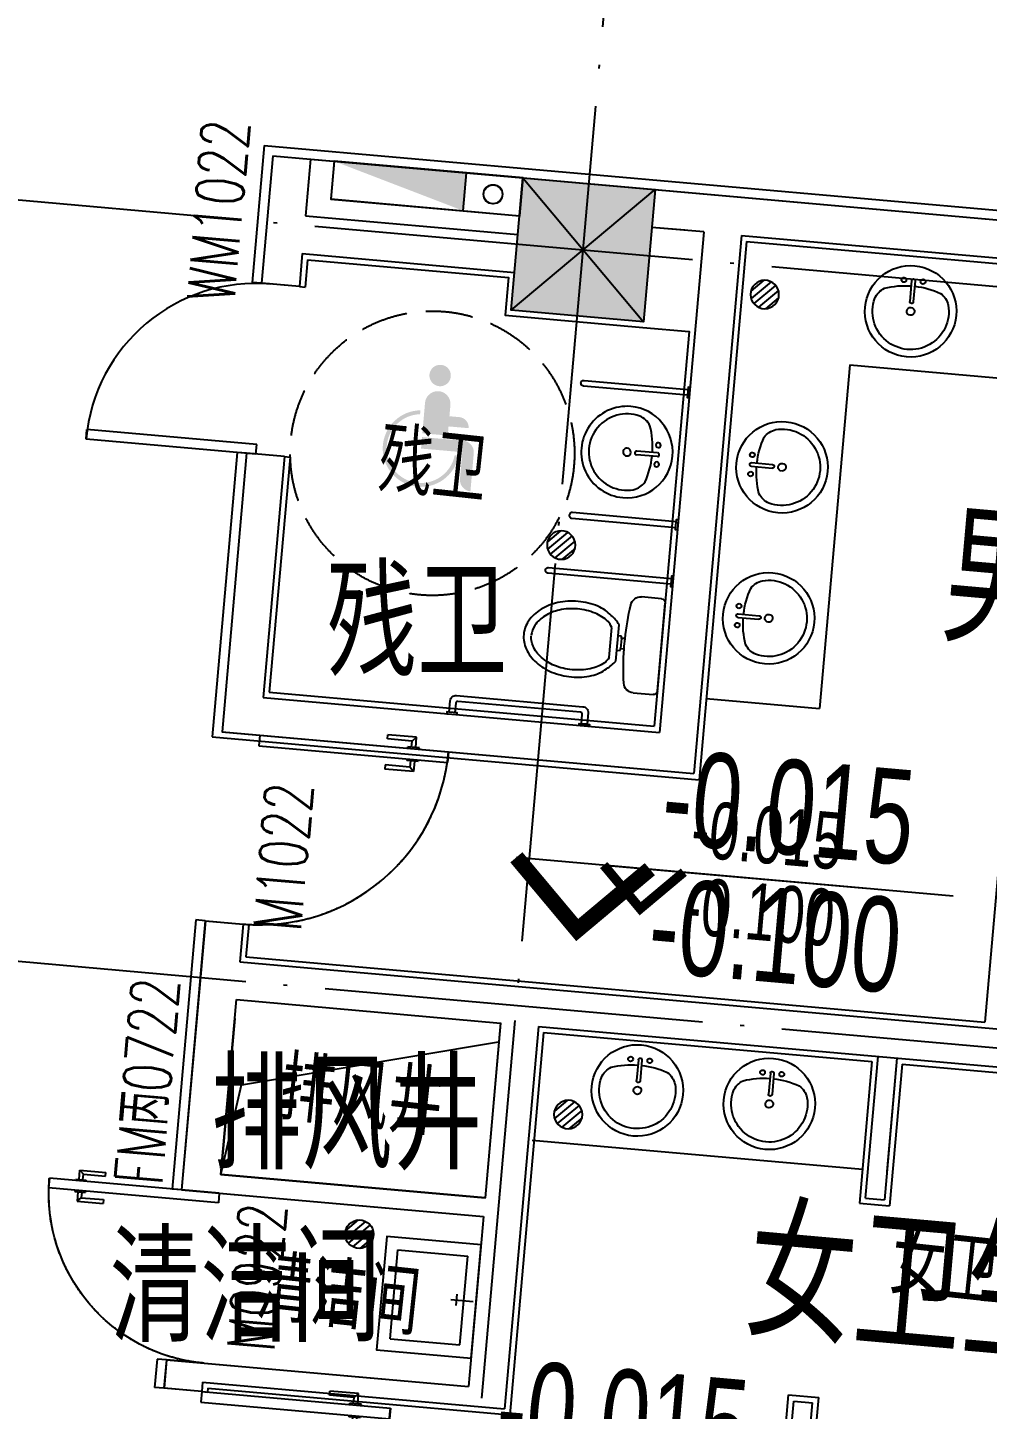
# Model space of a CAD drawing. Header units: millimetres. Extents: x 347599 to 1495443, y -100002 to 152717.
# Drawn here: x 1370861 to 1375926, y 57927 to 65214 of the extents above; entities that cross this region are included whole.
import ezdxf
from ezdxf.enums import TextEntityAlignment as Align

# ---------------------------------------------------------------- set-up
doc = ezdxf.new("R2010")
doc.units = ezdxf.units.MM
doc.header["$LTSCALE"] = 1000
doc.header["$PDMODE"] = 1
for name, pattern in [('DASH', [0.35, 0.25, -0.1]), ('E-RG-1F$0$$0$DOTE', [2.42, 2, -0.2, 0.02, -0.2]), ('HIDDEN', [0.375, 0.25, -0.125]), ('XRE2$0$HIDDEN', [0.375, 0.25, -0.125])]:
    doc.linetypes.add(name, pattern=pattern)
doc.layers.get('0').update_dxf_attribs({"linetype": 'CONTINUOUS'})
doc.layers.get('Defpoints').update_dxf_attribs({"linetype": 'CONTINUOUS'})
for name, color, linetype in [('A-------', 18, 'CONTINUOUS'), ('A-1-1-X-toilel$0$A-FIXT', 55, 'CONTINUOUS'), ('A-DOOR', 32, 'CONTINUOUS'), ('A-SYMB-DOOR', 13, 'CONTINUOUS'), ('A-SYMB-DOOR1', 4, 'CONTINUOUS'), ('A-SYMB-VOID', 35, 'CONTINUOUS'), ('A-WALL', 7, 'CONTINUOUS'), ('A—墙体', 7, 'CONTINUOUS'), ('A—轴线、尺寸', 1, 'CONTINUOUS'), ('E1-RI-4F$0$0P-FE-FH-F', 141, 'CONTINUOUS'), ('E1-RI-4F$0$0P-FE-HY', 141, 'CONTINUOUS'), ('E1-RW-1F$0$AUDIT_D_131110141545-10', 7, 'CONTINUOUS'), ('E1-RW-1F$0$LVTRY', 6, 'CONTINUOUS'), ('I-平面-标高（总）', 40, 'CONTINUOUS'), ('I—平面—卫生间隔断（不到顶）', 48, 'CONTINUOUS'), ('I—平面—文字', 40, 'CONTINUOUS'), ('I—平面—文字（放大1：100）', 40, 'XRE2$0$HIDDEN'), ('I—平面—标高', 40, 'CONTINUOUS'), ('I—平面—洁具2', 44, 'CONTINUOUS'), ('I—平面—消防设施', 10, 'CONTINUOUS'), ('I—平面—装饰面层线', 192, 'CONTINUOUS'), ('I—平面—门', 22, 'CONTINUOUS'), ('LVTRY', 6, 'CONTINUOUS'), ('S-EQ1', 2, 'CONTINUOUS'), ('轴线100', 1, 'CONTINUOUS')]:
    doc.layers.add(name, color=color, linetype=linetype)
for name, color, linetype, lineweight in [('A-FLOR-CASE', 3, 'CONTINUOUS', 5), ('A-Z410-G-Vhcl', 5, 'CONTINUOUS', 0), ('P-SANR-FIXT', 6, 'CONTINUOUS', 5)]:
    doc.layers.add(name, color=color, linetype=linetype, lineweight=lineweight)
doc.styles.add('ARIAL', font='simhei.ttf', dxfattribs={"width": 0.9})
doc.styles.add('E-RT-1F$0$XD2008', font='xd-hzs.shx', dxfattribs={"width": 0.7, "bigfont": 'xd-hztxt.shx'})
doc.styles.add('ECADI-TXT', font='simplex.shx', dxfattribs={"bigfont": 'hztxt.shx'})
doc.styles.add('XD2008', font='simhei.ttf', dxfattribs={"width": 0.7})
doc.styles.add('幼圆', font='SIMYOU_0.TTF', dxfattribs={"width": 0.7})
doc.dimstyles.new('200', dxfattribs={"dimscale": 200, "dimtxt": 2.5, "dimasz": 2, "dimexe": 1, "dimexo": 1, "dimgap": 0.8, "dimtad": 1, "dimdec": 0, "dimdsep": 46, "dimtxsty": 'ARIAL', "dimblk1": 'ARCHTICK', "dimblk2": 'ARCHTICK', "dimsah": 1, "dimcen": -0.9, "dimdle": 1, "dimclrd": 256, "dimclre": 256, "dimclrt": 40, "dimaunit": 1, "dimadec": 0, "dimazin": 0, "dimtfac": 0.35, "dimtdec": 0, "dimtix": 1, "dimtmove": 2, "dimatfit": 3, "dimldrblk": 'ARCHTICK', "dimfxl": 0, "dimtvp": 0.8, "dimtolj": 1, "dimtzin": 0, "dimarcsym": 0})
doc.dimstyles.new('副本 100', dxfattribs={"dimscale": 100, "dimtxt": 2.5, "dimasz": 2, "dimexe": 1, "dimexo": 1, "dimgap": 0.8, "dimtad": 1, "dimdec": 0, "dimdsep": 46, "dimtxsty": 'ARIAL', "dimblk1": 'ARCHTICK', "dimblk2": 'ARCHTICK', "dimsah": 1, "dimcen": -0.9, "dimdle": 1, "dimclrd": 256, "dimclre": 256, "dimclrt": 40, "dimaunit": 1, "dimadec": 0, "dimazin": 0, "dimtfac": 0.35, "dimtdec": 0, "dimtix": 1, "dimtmove": 2, "dimatfit": 3, "dimldrblk": 'ARCHTICK', "dimfxl": 0, "dimtvp": 0.8, "dimtolj": 1, "dimtzin": 0, "dimarcsym": 0})

# ---------------------------------------------------------------- blocks, each defined once
blk = doc.blocks.new('E1-RW-1F$0$E1-RI-4F$0$XFX-BX')
blk.add_lwpolyline([(0, 0), (0, 200), (700, 200), (700, 0)], close=True)
blk.add_solid([(0, 0), (0, 0), (700, 0), (700, 200)])
blk = doc.blocks.new('E1-RW-1F$0$_LV13')
at = {"layer": 'S-EQ1'}
for p, q in [((-0.495, 0.071), (-0.071, 0.495)), ((-0.465, -0.183), (0.183, 0.465)), ((-0.354, -0.354), (0.354, 0.354)), ((-0.183, -0.465), (0.465, 0.183)), ((0.071, -0.495), (0.495, -0.071))]:
    blk.add_line(p, q, dxfattribs=at)
blk.add_circle((0, 0), 0.5, dxfattribs=at)
blk = doc.blocks.new('E1-RW-1F$0$DOOR1000')
at = {"layer": 'I—平面—门'}
for p, q in [((0, 1000), (56.4, 1000)), ((0, 0), (0, 1000)), ((56.4, 0), (56.4, 1000)), ((-62.4, 825.9), (-40.2, 803.7)), ((-62.4, 825.9), (-62.4, 673.7)), ((-8, 825.9), (-62.4, 825.9)), ((-40.2, 803.7), (-40.2, 673.7)), ((-8, 803.7), (-40.2, 803.7)), ((-8, 845.4), (-8, 784.3)), ((0.9, 845.4), (-8, 845.4)), ((56.4, 845.4), (65.3, 845.4)), ((65.3, 845.4), (65.3, 784.3)), ((65.3, 825.9), (119.8, 825.9)), ((65.3, 803.7), (97.5, 803.7)), ((119.8, 825.9), (97.5, 803.7)), ((97.5, 803.7), (97.5, 673.7)), ((119.8, 825.9), (119.8, 673.7)), ((0.9, 784.3), (-8, 784.3)), ((56.4, 784.3), (65.3, 784.3)), ((-40.2, 673.7), (-62.4, 673.7)), ((97.5, 673.7), (119.8, 673.7)), ((0, 0), (56.4, 0))]:
    blk.add_line(p, q, dxfattribs=at)
at = {"layer": 'I—平面—门', "color": 8, "linetype": 'DASH', "ltscale": 0.4}
blk.add_arc((0, 0), 1000, 0, 90, dxfattribs=at)
blk = doc.blocks.new('_ArchTick')
at = {"color": 0, "linetype": 'ByBlock', "const_width": 0.4}
blk.add_lwpolyline([(-0.5, -0.5), (0.5, 0.5)], dxfattribs=at)
blk = doc.blocks.new('*D235')
at = {"layer": 'A—轴线、尺寸', "linetype": 'ByBlock', "lineweight": -2}
for p, q in [((1367146.2, 68338.1), (1367718.6, 74812.4)), ((1367501.7, 74630.8), (1413223.4, 70588.8)), ((1412469.4, 64331.2), (1413041.8, 70805.6))]:
    blk.add_line(p, q, dxfattribs=at)
at = {"layer": 'Defpoints', "color": 0, "linetype": 'ByBlock'}
for p in [(1413024.2, 70606.4), (1367128.6, 68138.9), (1412451.8, 64132)]:
    blk.add_point(p, dxfattribs=at)
at = {"layer": 'A—轴线、尺寸', "linetype": 'ByBlock', "lineweight": -2, "xscale": 400, "yscale": 400, "zscale": 400}
for p, rotation in [((1367701, 74613.2), 174.9478286049915), ((1413024.2, 70606.4), 354.9478286049914)]:
    blk.add_blockref('_ArchTick', p, dxfattribs=dict(at, rotation=rotation))
at = {"layer": 'A—轴线、尺寸', "color": 40, "linetype": 'ByBlock', "insert": (1390398.9, 73021), "char_height": 500, "attachment_point": 5, "rotation": 354.94783, "style": 'ARIAL'}
blk.add_mtext('\\A1;45500', dxfattribs=at)
blk = doc.blocks.new('ECADI-TAG-DOOR')
blk = doc.blocks.new('E-RT-1F$0$ECADI-TAG-HGHT（国标）')
at = {"color": 1}
blk.add_line((-2.121, 2.121), (11.768, 2.121), dxfattribs=at)
at = {"color": 1, "const_width": 0.5}
blk.add_lwpolyline([(-2.121, 2.121), (0, 0), (2.121, 2.121)], dxfattribs=at)
at = {"color": 1}
blk.add_point((-1.481, 4.6), dxfattribs=at)
at = {"style": 'E-RT-1F$0$XD2008', "width": 0.7}
blk.add_attdef('FL', text='', height=3, dxfattribs=at).set_placement((-2.689, 2.967), align=Align.RIGHT)
for tag, p in [('F.F.L.', (2.284, 2.967)), ('T.O.S.', (2.284, -1.104))]:
    blk.add_attdef(tag, p, '', height=3, dxfattribs=at)
blk = doc.blocks.new('Lavatory - Round_BNIM - 19_ x 19_-277868-E 号地块下室层平面图  PARCEL E BASEMENT FLOOR PLAN')
at = {"layer": 'I—平面—洁具2'}
for p, q in [((87.1, -247.1), (87.1, -136.3)), ((106.2, -247.1), (106.2, -136.3))]:
    blk.add_line(p, q, dxfattribs=at)
for centre, radius, start, end in [((96.7, -85.2), 241.3, 0, 180), ((96.7, -85.2), 201.4, 345.30711, 194.69289), ((96.7, -85.2), 20.6, 0, 180), ((96.7, -85.2), 241.3, 180, 0), ((1.4, -104.3), 104.5, 197.80961, 239.20726), ((96.7, -85.2), 20.6, 180, 0), ((96.7, -136.3), 9.52, 0, 180), ((191.9, -104.3), 104.5, 300.79274, 342.19039), ((96.7, 233), 452.3, 250.79136, 268.79327), ((96.7, 233), 452.3, 271.20673, 289.20864), ((45.9, -247.1), 12.7, 360, 180), ((45.9, -247.1), 12.7, 180, 0), ((96.7, -247.1), 9.52, 180, 0), ((147.5, -247.1), 12.7, 360, 180), ((147.5, -247.1), 12.7, 180, 0)]:
    blk.add_arc(centre, radius, start, end, dxfattribs=at)
blk = doc.blocks.new('E1-RI-4F$0$XFX-BX')
blk.add_lwpolyline([(0, 0), (0, 200), (700, 200), (700, 0)], close=True)
blk.add_solid([(0, 0), (0, 0), (700, 0), (700, 200)])
blk = doc.blocks.new('Single-Flush Vision - 0_9 m x 84_-1889222-E 号地块下室层平面图  PARCEL E BASEMENT FLOOR PLAN')
at = {"layer": 'A-DOOR'}
for p, q in [((399.2, -76.2), (399.2, -976.2)), ((450, -76.2), (399.2, -76.2)), ((450, -76.2), (450, -976.2)), ((450, -976.2), (399.2, -976.2))]:
    blk.add_line(p, q, dxfattribs=at)
blk.add_arc((450, -76.2), 900, 180, 270, dxfattribs=at)
blk = doc.blocks.new('_LV13')
at = {"layer": 'S-EQ1'}
for p, q in [((-0.495, 0.071), (-0.071, 0.495)), ((-0.465, -0.183), (0.183, 0.465)), ((-0.354, -0.354), (0.354, 0.354)), ((-0.183, -0.465), (0.465, 0.183)), ((0.071, -0.495), (0.495, -0.071))]:
    blk.add_line(p, q, dxfattribs=at)
blk.add_circle((0, 0), 0.5, dxfattribs=at)
blk = doc.blocks.new('matong')
at = {"layer": 'I—平面—洁具2'}
for p, q in [((-0.43, 0), (0.43, 0)), ((-0.47, -0.235), (-0.47, -0.04)), ((0.47, -0.04), (0.47, -0.235)), ((-0.07, -0.396), (-0.05, -0.396)), ((-0.07, -0.431), (-0.07, -0.396)), ((-0.05, -0.396), (-0.05, -0.361)), ((0.05, -0.396), (-0.05, -0.396)), ((0.05, -0.361), (0.05, -0.396)), ((0.05, -0.396), (0.07, -0.396)), ((0.07, -0.396), (0.07, -0.431)), ((-0.176, -0.431), (0.181, -0.431)), ((-0.148, -0.5), (0.148, -0.5))]:
    blk.add_line(p, q, dxfattribs=at)
for points in [[(0.002, -1.35, -0.128381), (-0.133, -1.315, -0.106268), (-0.259, -1.203, -0.085065), (-0.338, -1.047, -0.074422), (-0.368, -0.849, -0.074422), (-0.338, -0.652, -0.093985), (-0.259, -0.514, -0.073872), (-0.176, -0.431, -0.130921)], [(-0.148, -0.5, 0.073654), (-0.204, -0.54, 0.085065), (-0.272, -0.674, 0.074422), (-0.298, -0.849, 0.074422), (-0.272, -1.025, 0.085065), (-0.204, -1.159, 0.106268), (-0.101, -1.25, 0.128381), (-0.002, -1.276, 0.131396)], [(0.181, -0.431, -0.073872), (0.264, -0.514, -0.093985), (0.343, -0.652, -0.074422), (0.372, -0.849, -0.074422), (0.343, -1.047, -0.085065), (0.264, -1.203, -0.106268), (0.138, -1.315, -0.128381), (0.002, -1.35, -0.130921)], [(0.148, -0.5, -0.073654), (0.204, -0.54, -0.085065), (0.272, -0.674, -0.074422), (0.298, -0.849, -0.074422), (0.272, -1.025, -0.085065), (0.204, -1.159, -0.106268), (0.101, -1.25, -0.128381), (0.002, -1.276, -0.131396)]]:
    blk.add_lwpolyline(points, format="xyb", dxfattribs=at)
for centre, radius, start, end in [((-0.43, -0.04), 0.04, 90, 180), ((0.43, -0.04), 0.04, 0, 90), ((-0.37, -0.235), 0.1, 180, 262.0681), ((0.37, -0.235), 0.1, 277.9319, 0), ((0, 2.42), 2.781, 262.0681, 268.9699), ((0, 2.42), 2.781, 268.9699, 271.0301), ((0, 2.42), 2.781, 271.0301, 277.9319)]:
    blk.add_arc(centre, radius, start, end, dxfattribs=at)
blk = doc.blocks.new('*U386')
at = {"layer": 'A-Z410-G-Vhcl', "extrusion": (0, 0, -1)}
h = blk.add_hatch(color=2, dxfattribs=at)
edge = h.paths.add_edge_path()
edge.add_arc((-0.0041, 0.039), 0.0082, 0, 360)
for points in [[(-0.0139, -0.0062), (0.0056, -0.0062), (0.0056, 0.0172, 1), (-0.0139, 0.0172), (-0.0139, 0.0086), (-0.0214, 0.0086, 0.414214), (-0.0293, 0.0008), (-0.0139, 0.0008)], [(0.0086, 0.0082, -2.078418), (-0.0205, -0.0208), (-0.0235, -0.0208, 2.108884), (0.0086, 0.0112)], [(-0.0261, -0.0179), (0.0056, -0.0179), (0.0056, -0.0091), (-0.0261, -0.0091, 0.414214), (-0.0349, -0.0179), (-0.0349, -0.0472, 0.414214), (-0.0261, -0.0384)]]:
    blk.add_hatch(color=2, dxfattribs=at).paths.add_polyline_path(points)
blk = doc.blocks.new('DOOR1000')
at = {"layer": 'A-DOOR'}
for p, q in [((0, 1000), (56.4, 1000)), ((0, 0), (0, 1000)), ((56.4, 0), (56.4, 1000)), ((0, 0), (56.4, 0))]:
    blk.add_line(p, q, dxfattribs=at)
blk.add_arc((0, 0), 1000, 0, 90, dxfattribs=at)
blk = doc.blocks.new('*D483')
at = {"layer": 'Defpoints', "color": 0, "linetype": 'Continuous'}
for p in [(1413024.2, 70606.4), (1367128.6, 68138.9), (1412451.8, 64132)]:
    blk.add_point(p, dxfattribs=at)
at = {"layer": '轴线100', "linetype": 'Continuous', "lineweight": -2}
for p, q in [((1367137.4, 68238.5), (1367709.8, 74712.8)), ((1367601.4, 74622), (1413123.8, 70597.6)), ((1412460.6, 64231.6), (1413033, 70706))]:
    blk.add_line(p, q, dxfattribs=at)
at = {"layer": '轴线100', "linetype": 'Continuous', "lineweight": -2, "xscale": 200, "yscale": 200, "zscale": 200}
for p, rotation in [((1367701, 74613.2), 174.9478286059472), ((1413024.2, 70606.4), 354.9478286059472)]:
    blk.add_blockref('_ArchTick', p, dxfattribs=dict(at, rotation=rotation))
at = {"layer": '轴线100', "color": 40, "linetype": 'Continuous', "insert": (1390383, 72840.6), "char_height": 300, "attachment_point": 5, "rotation": 354.94783, "style": 'ARIAL'}
blk.add_mtext('\\A1;45500', dxfattribs=at)

msp = doc.modelspace()

# ---------------------------------------------------------------- hatches: boundary and pattern name
at = {"layer": 'A-------'}
msp.add_hatch(color=256, dxfattribs=at).paths.add_polyline_path([(1373475.2, 64421.9), (1374172.5, 64360.2), (1374110.9, 63662.9), (1373413.6, 63724.6)])

# ---------------------------------------------------------------- linework, layer by layer
at = {"elevation": 0}
msp.add_lwpolyline([(1373475.2, 64421.9), (1374172.5, 64360.2), (1374110.9, 63662.9), (1373413.6, 63724.6)], close=True, dxfattribs=at)
at = {"layer": 'A-1-1-X-toilel$0$A-FIXT', "linetype": 'DASH'}
msp.add_circle((1372997.1, 62969.7), 750, dxfattribs=at)
at = {"layer": 'A-SYMB-VOID', "linetype": 'HIDDEN', "ltscale": 500}
msp.add_lwpolyline([(1371881.5, 59166.7), (1371989.2, 59638.5), (1373346.5, 59865.3)], dxfattribs=at)
at = {"layer": 'A-WALL'}
for p, q in [((1373475.5, 64421.7), (1381145.6, 63743.6)), ((1374429.1, 64136.6), (1374155.1, 64160.8, 0)), ((1374429.1, 64136.6), (1374195.7, 61496.9)), ((1374628.3, 64119), (1374377.3, 61280.1)), ((1374628.3, 64119), (1379982.4, 63645.6)), ((1372295.4, 63848.4), (1372096.2, 63866)), ((1372016.9, 62969.5), (1371887, 61500.2)), ((1372216.1, 62951.9), (1372016.9, 62969.5)), ((1372216.1, 62951.9), (1372103.8, 61681.8)), ((1372103.8, 61681.8), (1374195.7, 61496.9)), ((1371887, 61500.2), (1374377.3, 61280.1)), ((1371798.9, 60504.1), (1371673.4, 59084.7)), ((1371798.9, 60504.1), (1371998.2, 60486.5)), ((1371998.2, 60486.5), (1371980.5, 60287.3)), ((1371980.5, 60287.3), (1380074, 59571.7)), ((1371954.1, 59988.4), (1371881.5, 59166.7)), ((1373556.7, 59947.1), (1373378.4, 57930)), ((1373556.7, 59947.1), (1377864.8, 59566.2)), ((1373348.7, 59865.1), (1373276, 59043.4)), ((1375283.7, 59041.5), (1375349.7, 59788.6)), ((1375283.7, 59041.5), (1375383.3, 59032.7)), ((1373267.2, 58943.7), (1373187.9, 58047.2)), ((1371594.2, 58188.2), (1371581, 58038.7)), ((1371594.2, 58188.2), (1373187.9, 58047.2)), ((1371780.2, 58021.1), (1371581, 58038.7)), ((1371784.6, 58070.9), (1371780.2, 58021.1)), ((1371784.6, 58070.9), (1373378.4, 57930))]:
    msp.add_line(p, q, dxfattribs=at)
at = {"layer": 'A-WALL', "color": 7}
for p, q in [((1371962.9, 60088.1), (1373357.5, 59964.8)), ((1371881.5, 59166.7), (1373276, 59043.4)), ((1371673.4, 59084.7), (1373267.2, 58943.7))]:
    msp.add_line(p, q, dxfattribs=at)
at = {"layer": 'A-WALL'}
msp.add_lwpolyline([(1371962.9, 60088.1), (1373357.5, 59964.8), (1373276, 59043.4), (1371881.5, 59166.7)], close=True, dxfattribs=at)
at = {"layer": 'A—墙体'}
for p, q in [((1372155.4, 64538.5), (1372096, 63866.1)), ((1372155.4, 64538.5), (1372096, 63866.1)), ((1372155.4, 64538.5), (1372354.6, 64520.9)), ((1372155.4, 64538.5), (1372354.6, 64520.9)), ((1372354.6, 64520.9), (1372328.2, 64222)), ((1372354.6, 64520.9), (1372328.2, 64222)), ((1373475.3, 64421.8), (1381145.4, 63743.7)), ((1373475.3, 64421.8), (1381145.4, 63743.6)), ((1373475.3, 64421.8), (1381145.4, 63743.7)), ((1373475.3, 64421.8), (1381145.4, 63743.6)), ((1372328.2, 64222), (1373448.8, 64123)), ((1372328.2, 64222), (1373448.8, 64123)), ((1374329.3, 64145.5), (1374154.9, 64160.8, 0)), ((1374428.9, 64136.7), (1374154.9, 64160.8, 0)), ((1374428.9, 64136.7), (1374195.4, 61497)), ((1374428.9, 64136.7), (1374195.4, 61497)), ((1374628.1, 64119), (1374377.1, 61280.1)), ((1374628.1, 64119), (1374377.1, 61280.1)), ((1374628.1, 64119), (1379982.2, 63645.6)), ((1374628.1, 64119), (1379982.2, 63645.6)), ((1372310.6, 64022.8), (1372295.2, 63848.5)), ((1372310.6, 64022.8), (1372295.2, 63848.5)), ((1372310.6, 64022.8), (1373431.2, 63923.7)), ((1372310.6, 64022.8), (1373431.2, 63923.7)), ((1372295.2, 63848.5), (1372096, 63866.1)), ((1372295.2, 63848.5), (1372096, 63866.1)), ((1372103.6, 61682), (1374195.4, 61497)), ((1372103.6, 61682), (1374195.4, 61497)), ((1371886.8, 61500.3), (1374377.1, 61280.1)), ((1371886.8, 61500.3), (1374377.1, 61280.1)), ((1371798.7, 60504.2), (1371673.2, 59084.8)), ((1371798.7, 60504.2), (1371673.2, 59084.8)), ((1371798.7, 60504.2), (1371997.9, 60486.6)), ((1371798.7, 60504.2), (1371997.9, 60486.6)), ((1371997.9, 60486.6), (1371980.3, 60287.4)), ((1371997.9, 60486.6), (1371980.3, 60287.4)), ((1371980.3, 60287.4), (1380073.7, 59571.7)), ((1371980.3, 60287.4), (1380073.7, 59571.7)), ((1373357.2, 59964.9), (1373275.8, 59043.4)), ((1373357.2, 59964.9), (1373275.8, 59043.4)), ((1373556.5, 59947.2), (1373378.1, 57930.1)), ((1373556.5, 59947.2), (1373378.1, 57930.1)), ((1373556.5, 59947.2), (1377864.7, 59566.3)), ((1373556.5, 59947.2), (1377864.7, 59566.3)), ((1375449.1, 59779.9), (1375383, 59032.7)), ((1375449.1, 59779.9), (1375396.2, 59182.2)), ((1371872.4, 59067.2), (1373267, 58943.8)), ((1371872.4, 59067.2), (1373267, 58943.8)), ((1373267, 58943.8), (1373187.7, 58047.3)), ((1373267, 58943.8), (1373187.7, 58047.3)), ((1371593.9, 58188.3), (1371580.7, 58038.9)), ((1371593.9, 58188.3), (1371580.7, 58038.9)), ((1371793.1, 58170.7), (1373187.7, 58047.3)), ((1371793.1, 58170.7), (1373187.7, 58047.3)), ((1371779.9, 58021.2), (1371580.7, 58038.9)), ((1371779.9, 58021.2), (1371580.7, 58038.9)), ((1371784.3, 58071), (1371779.9, 58021.2)), ((1371784.3, 58071), (1371779.9, 58021.2)), ((1371784.3, 58071), (1373378.1, 57930.1)), ((1371784.3, 58071), (1373378.1, 57930.1)), ((1374754.1, 56277.5), (1374903.9, 57971.3)), ((1374754.1, 56277.5), (1374903.9, 57971.3)), ((1374853.7, 56268.7), (1375003.5, 57962.5)), ((1374853.7, 56268.7), (1375003.5, 57962.5)), ((1374903.9, 57971.3), (1375003.5, 57962.5)), ((1374903.9, 57971.3), (1375003.5, 57962.5))]:
    msp.add_line(p, q, dxfattribs=at)
msp.add_lwpolyline([(1373475.2, 64421.8), (1374172.5, 64360.2), (1374110.8, 63662.9), (1373413.5, 63724.6), (1373475.2, 64421.8)], dxfattribs=at)
msp.add_lwpolyline([(1373475.2, 64421.8), (1374172.5, 64360.2), (1374110.8, 63662.9), (1373413.5, 63724.6), (1373475.2, 64421.8)], dxfattribs=at)
at = {"layer": 'A—轴线、尺寸', "linetype": 'E-RG-1F$0$$0$DOTE'}
for p, q in [((1373044.5, 55575.4), (1374787.6, 75291.8)), ((1362735, 65020), (1380765.8, 63426)), ((1360377.7, 61212.8), (1418216.3, 56099.5))]:
    msp.add_line(p, q, dxfattribs=at)
at = {"layer": 'Defpoints'}
for p, q in [((1373475.2, 64421.9, 0), (1374110.9, 63662.9, 0)), ((1373413.6, 63724.6, 0), (1374172.5, 64360.2, 0))]:
    msp.add_line(p, q, dxfattribs=at)
at = {"layer": 'E1-RI-4F$0$0P-FE-FH-F'}
msp.add_line((1372354.8, 64520.8), (1373475.4, 64421.7), dxfattribs=at)
msp.add_circle((1373317.3, 64335.3), 50, dxfattribs=at)
at = {"layer": 'E1-RW-1F$0$AUDIT_D_131110141545-10'}
for p, q in [((1371872.4, 59067.2), (1371673.2, 59084.8)), ((1371872.4, 59067.2), (1371673.2, 59084.8)), ((1371793.1, 58170.7), (1371593.9, 58188.3)), ((1371793.1, 58170.7), (1371593.9, 58188.3))]:
    msp.add_line(p, q, dxfattribs=at)
at = {"layer": 'I—平面—卫生间隔断（不到顶）', "ltscale": 3}
for p, q in [((1375200.1, 63435.9), (1375039.9, 61623)), ((1375200.1, 63435.9), (1376709.3, 63302.5)), ((1374442.2, 61675.9), (1375039.9, 61623)), ((1373523.8, 59347.7), (1375267, 59193.6))]:
    msp.add_line(p, q, dxfattribs=at)
for points in [[(1374342.9, 63275.8), (1374341.8, 63263.4), (1374351.8, 63262.5), (1374356.6, 63317.3), (1374346.7, 63318.2), (1374342.9, 63275.8), (1373795, 63324.3, -1.000003), (1373797.7, 63354.2), (1374345.6, 63305.7)], [(1374283.9, 62608.4), (1374285, 62620.9), (1374295, 62620), (1374290.1, 62565.2), (1374280.2, 62566.1), (1374283.9, 62608.4), (1373736, 62656.9, 1.000003), (1373733.4, 62627), (1374281.3, 62578.6)], [(1374255.2, 62279.7), (1374254.1, 62267.2), (1374264, 62266.4), (1374268.9, 62321.1), (1374258.9, 62322), (1374255.2, 62279.7), (1373607.7, 62336.9, -1.000003), (1373610.3, 62366.8), (1374257.8, 62309.6)], [(1373086.2, 61605), (1373073.8, 61606.1), (1373072.9, 61596.2), (1373127.7, 61591.3), (1373128.5, 61601.3), (1373086.2, 61605), (1373091.5, 61664.8, -0.414214), (1373124, 61692), (1373791.4, 61633, -0.414214), (1373818.7, 61600.5), (1373813.4, 61540.7), (1373825.8, 61539.6), (1373824.9, 61529.7), (1373770.2, 61534.5), (1373771, 61544.5), (1373813.4, 61540.7), (1373783.5, 61543.4), (1373787.9, 61593.2, 0.414214), (1373778.8, 61604), (1373131.3, 61661.3, 0.414214), (1373120.5, 61652.2), (1373116.1, 61602.4)]]:
    msp.add_lwpolyline(points, format="xyb", dxfattribs=at)
at = {"layer": 'I—平面—洁具2'}
for p, q in [((1374184.4, 62952.3), (1374074, 62962)), ((1374186.1, 62971.2), (1374075.7, 62981)), ((1372773.6, 58299.7), (1372815, 58767.9)), ((1372815, 58767.9), (1373183.5, 58735.3)), ((1373142.1, 58267.1), (1373183.5, 58735.3)), ((1373122.7, 58474.6), (1373127.9, 58534.4)), ((1373095.4, 58507.2), (1373212.6, 58496.8)), ((1372773.6, 58299.7), (1373142.1, 58267.1))]:
    msp.add_line(p, q, dxfattribs=at)
msp.add_lwpolyline([(1373201.2, 58196.7), (1373254, 58794.3), (1372755.9, 58838.4), (1372703.1, 58240.7)], close=True, dxfattribs=at)
for centre, radius, start, end in [((1374024, 62976), 241.3, 84.94733, 264.94733), ((1374024, 62976), 241.3, 264.94733, 84.94733), ((1374024, 62976), 201.4, 70.25444, 279.64023), ((1374051.4, 63069.2), 104.5, 25.74008, 67.13773), ((1373707, 63004), 452.3, 356.15406, 14.15598), ((1374024, 62976), 20.6, 84.94733, 264.94733), ((1374024, 62976), 20.6, 264.94733, 84.94733), ((1374074.9, 62971.5), 9.52, 84.94733, 264.94733), ((1374189.7, 63012.4), 12.7, 84.94733, 264.94733), ((1374185.3, 62961.7), 9.52, 264.94733, 84.94733), ((1374189.7, 63012.4), 12.7, 264.94733, 84.94733), ((1373707, 63004), 452.3, 335.73869, 353.74061), ((1374180.8, 62911.1), 12.7, 84.94733, 264.94733), ((1374180.8, 62911.1), 12.7, 264.94733, 84.94733), ((1374034.6, 62879.4), 104.5, 282.75694, 324.15459)]:
    msp.add_arc(centre, radius, start, end, dxfattribs=at)
at = {"layer": 'I—平面—消防设施'}
msp.add_line((1372354.6, 64520.9), (1373475.2, 64421.8), dxfattribs=at)
msp.add_line((1372354.6, 64520.9), (1373475.2, 64421.8), dxfattribs=at)
for points in [[(1372461.5, 64310.8), (1373457.6, 64222.6), (1373475.2, 64421.9), (1372479.1, 64510)], [(1372461.5, 64310.7), (1373457.7, 64222.6), (1373475.3, 64421.8), (1372479.2, 64509.9)], [(1372461.5, 64310.7), (1373457.7, 64222.6), (1373475.3, 64421.8), (1372479.2, 64509.9)], [(1372461.7, 64310.6), (1373457.9, 64222.5), (1373475.5, 64421.7), (1372479.4, 64509.8)]]:
    msp.add_lwpolyline(points, close=True, dxfattribs=at)
for centre in [(1373317, 64335.5), (1373317.1, 64335.4), (1373317.1, 64335.4)]:
    msp.add_circle(centre, 50, dxfattribs=at)
at = {"layer": 'I—平面—装饰面层线'}
for p, q in [((1372110, 64592.7), (1372046.2, 63870.5)), ((1372110, 64592.7), (1377165.3, 64145.7)), ((1374655.3, 64086.5), (1374404.3, 61247.6)), ((1374625.4, 64089.2), (1374625.7, 64089.1)), ((1374655.3, 64086.5), (1376762.1, 63900.2)), ((1374658, 64116.4), (1374658, 64116.3)), ((1372337.8, 63990.3), (1372325.1, 63845.9)), ((1372096, 63866.1), (1372046.2, 63870.5)), ((1372295.2, 63848.5), (1372325.1, 63845.9)), ((1371966.9, 62973.9), (1371834.3, 61474.9)), ((1372016.7, 62969.5), (1371966.9, 62973.9)), ((1372245.8, 62949.3), (1372136.1, 61709.2)), ((1372215.9, 62951.9), (1372245.8, 62949.3)), ((1372136.1, 61709.2), (1374168.2, 61529.5)), ((1376062.4, 61663.6), (1375912.6, 59969.8)), ((1371834.3, 61474.9), (1374404.3, 61247.6)), ((1371748.9, 60508.6), (1371623.4, 59089.2)), ((1371798.7, 60504.2), (1371748.9, 60508.6)), ((1371997.9, 60486.6), (1372027.8, 60484)), ((1372027.8, 60484), (1372012.8, 60314.6)), ((1372012.8, 60314.6), (1375912.6, 59969.8)), ((1373583.7, 59914.7), (1373405.3, 57897.6)), ((1373583.7, 59914.7), (1375317.2, 59761.4)), ((1375317.2, 59761.4), (1375251.1, 59014.3)), ((1375476.6, 59747.3), (1375410.5, 59000.2)), ((1375476.6, 59747.3), (1377832.1, 59539)), ((1371673.2, 59084.8), (1371623.4, 59089.2)), ((1375251.1, 59014.3), (1375410.5, 59000.2)), ((1371544.1, 58192.7), (1371530.9, 58043.3)), ((1371593.9, 58188.3), (1371544.1, 58192.7)), ((1371580.7, 58038.9), (1371530.9, 58043.3)), ((1371779.9, 58021.2), (1371809.8, 58018.6)), ((1371811.6, 58038.5), (1371809.8, 58018.6)), ((1371811.6, 58038.5), (1373405.3, 57897.6)), ((1374726.8, 56310), (1374876.6, 58003.8)), ((1374876.6, 58003.8), (1375036, 57989.7)), ((1374886.2, 56295.9), (1375036, 57989.7))]:
    msp.add_line(p, q, dxfattribs=at)
msp.add_lwpolyline([(1372337.8, 63990.3), (1373398.6, 63896.6), (1373381, 63697.3), (1374108.2, 63633), (1374352.3, 63611.4), (1374168.2, 61529.5)], dxfattribs=at)
at = {"layer": '轴线100', "linetype": 'E-RG-1F$0$$0$DOTE'}
for p, q in [((1373044.5, 55575.4), (1374787.6, 75291.8)), ((1362735, 65020), (1380765.8, 63426)), ((1360377.7, 61212.8), (1417658.7, 56148.8))]:
    msp.add_line(p, q, dxfattribs=at)

# ---------------------------------------------------------------- block references
at = {"layer": 'A-1-1-X-toilel$0$A-FIXT', "extrusion": (4.88285e-42, 5.52191e-41, -1), "xscale": -6898.552177697271, "yscale": 6898.552177847457, "zscale": 6898.552177799476, "rotation": 5.000380762734046}
msp.add_blockref('*U386', (-1372986.5, 63114.1), dxfattribs=at)
at = {"layer": 'A-DOOR'}
for name, p, rotation in [('Single-Flush Vision - 0_9 m x 84_-1889222-E 号地块下室层平面图  PARCEL E BASEMENT FLOOR PLAN', (1372181.6, 63406.7), 264.9471852960044), ('DOOR1000', (1372086.2, 61482.6), 264.9472878390532), ('DOOR1000', (1371780.2, 58021.1), 264.9488577195035)]:
    msp.add_blockref(name, p, dxfattribs=dict(at, rotation=rotation))
at = {"layer": 'A-DOOR', "xscale": -0.9000000000003514, "yscale": 0.9000000000003514, "zscale": 0.9000000000003514, "rotation": 84.9472878369664}
msp.add_blockref('DOOR1000', (1371872.6, 59067), dxfattribs=at)
at = {"layer": 'A-FLOR-CASE', "xscale": -1, "rotation": 264.7180224563207}
msp.add_blockref('Lavatory - Round_BNIM - 19_ x 19_-277868-E 号地块下室层平面图  PARCEL E BASEMENT FLOOR PLAN', (1374918.4, 62791.7, 0), dxfattribs=at)
at = {"layer": 'A-SYMB-DOOR1'}
ref = msp.add_blockref('ECADI-TAG-DOOR', (1369624.2, 61041.1), dxfattribs=dict(at, xscale=100.0000000022702, yscale=100.0000000022702, zscale=100.0000000022702, rotation=85.12468770293171))
ref.add_attrib('门窗主编号1', 'WM1022', dxfattribs={"layer": 'A-SYMB-DOOR', "height": 250, "rotation": 85.12469, "style": 'ECADI-TXT', "width": 0.7}).set_placement((1372033.2, 64716.2), align=Align.RIGHT)
ref = msp.add_blockref('ECADI-TAG-DOOR', (1369959.1, 57544.8), dxfattribs=dict(at, xscale=100.0000000022702, yscale=100.0000000022702, zscale=100.0000000022702, rotation=85.12468770293171))
ref.add_attrib('门窗主编号1', 'M1022', dxfattribs={"layer": 'A-SYMB-DOOR', "height": 250, "rotation": 85.12469, "style": 'ECADI-TXT', "width": 0.7}).set_placement((1372368, 61220), align=Align.RIGHT)
ref = msp.add_blockref('ECADI-TAG-DOOR', (1369253.9, 56514.5), dxfattribs=dict(at, xscale=100.0000000022702, yscale=100.0000000022702, zscale=100.0000000022702, rotation=85.12468770293171))
ref.add_attrib('门窗主编号1', 'FM丙0722', dxfattribs={"layer": 'A-SYMB-DOOR', "height": 250, "rotation": 85.12469, "style": 'ECADI-TXT', "width": 0.7}).set_placement((1371662.9, 60189.6), align=Align.RIGHT)
ref = msp.add_blockref('ECADI-TAG-DOOR', (1369819.6, 55326.9), dxfattribs=dict(at, xscale=100.0000000022702, yscale=100.0000000022702, zscale=100.0000000022702, rotation=85.12468770293171))
ref.add_attrib('门窗主编号1', 'M0922', dxfattribs={"layer": 'A-SYMB-DOOR', "height": 250, "rotation": 85.12469, "style": 'ECADI-TXT', "width": 0.7}).set_placement((1372228.5, 59002), align=Align.RIGHT)
at = {"layer": 'E1-RI-4F$0$0P-FE-HY', "xscale": -1, "rotation": 174.9550607253995}
msp.add_blockref('E1-RI-4F$0$XFX-BX', (1372479.4, 64509.7), dxfattribs=at)
at = {"layer": 'E1-RW-1F$0$LVTRY', "ltscale": 5, "xscale": -150.0000000000001, "yscale": 150.0000000000001, "zscale": 150.0000000000001, "rotation": 84.94667286822639}
msp.add_blockref('E1-RW-1F$0$_LV13', (1373714, 59482.4), dxfattribs=at)
msp.add_blockref('E1-RW-1F$0$_LV13', (1373714, 59482.4), dxfattribs=at)
at = {"layer": 'I-平面-标高（总）'}
ref = msp.add_blockref('E-RT-1F$0$ECADI-TAG-HGHT（国标）', (1373761.4, 60455.4), dxfattribs=dict(at, xscale=166.6666666664841, yscale=166.6666666664841, zscale=166.6666666664841, rotation=354.9467070263355))
ref.add_attrib('F.F.L.', '-0.015', (1374195, 60913.5), dxfattribs={"layer": '0', "height": 500, "rotation": 354.94671, "style": '幼圆', "width": 0.7})
ref.add_attrib('T.O.S.', '-0.100', (1374124.3, 60238.5), dxfattribs={"layer": '0', "height": 500, "rotation": 354.94671, "style": '幼圆', "width": 0.7})
ref = msp.add_blockref('E-RT-1F$0$ECADI-TAG-HGHT（国标）', (1372886.2, 57239.1), dxfattribs=dict(at, xscale=166.6666666664841, yscale=166.6666666664841, zscale=166.6666666664841, rotation=354.9467070263355))
ref.add_attrib('F.F.L.', '-0.015', (1373319.9, 57697.2), dxfattribs={"layer": '0', "height": 500, "rotation": 354.94671, "style": '幼圆', "width": 0.7})
ref.add_attrib('T.O.S.', '-0.100', (1373249.2, 57022.2), dxfattribs={"layer": '0', "height": 500, "rotation": 354.94671, "style": '幼圆', "width": 0.7})
at = {"layer": 'I—平面—标高'}
ref = msp.add_blockref('E-RT-1F$0$ECADI-TAG-HGHT（国标）', (1374094.1, 60567.9), dxfattribs=dict(at, xscale=99.99999999989043, yscale=99.99999999989048, zscale=99.99999999989046, rotation=354.9467070263355))
ref.add_attrib('F.F.L.', '-0.015', (1374354.3, 60842.8), dxfattribs={"layer": '0', "height": 300, "rotation": 354.94671, "style": '幼圆', "width": 0.7})
ref.add_attrib('T.O.S.', '-0.100', (1374311.9, 60437.8), dxfattribs={"layer": '0', "height": 300, "rotation": 354.94671, "style": '幼圆', "width": 0.7})
at = {"layer": 'I—平面—洁具2', "extrusion": (1.4647e-103, 3.43643e-104, -1), "xscale": 539.9999999999998, "yscale": 540, "zscale": -539.9999999999997, "rotation": 95.05422995859962}
msp.add_blockref('matong', (-1374205.4, 61947.8), dxfattribs=at)
at = {"layer": 'I—平面—消防设施', "xscale": -1, "rotation": 174.9544457583416}
msp.add_blockref('E1-RW-1F$0$E1-RI-4F$0$XFX-BX', (1372479.2, 64509.8), dxfattribs=at)
msp.add_blockref('E1-RW-1F$0$E1-RI-4F$0$XFX-BX', (1372479.2, 64509.8), dxfattribs=at)
at = {"layer": 'I—平面—门'}
for p, rotation in [((1372086, 61482.7), 264.9467070382129), ((1372086, 61482.7), 264.9467070382129), ((1371779.9, 58021.2), 264.9482769186633), ((1371779.9, 58021.2), 264.9482769186633)]:
    msp.add_blockref('E1-RW-1F$0$DOOR1000', p, dxfattribs=dict(at, rotation=rotation))
at = {"layer": 'I—平面—门', "xscale": -0.9000000000003514, "yscale": 0.9000000000003514, "zscale": 0.9000000000003514, "rotation": 84.94670703612618}
msp.add_blockref('E1-RW-1F$0$DOOR1000', (1371872.4, 59067.2), dxfattribs=at)
msp.add_blockref('E1-RW-1F$0$DOOR1000', (1371872.4, 59067.2), dxfattribs=at)
at = {"layer": 'LVTRY', "ltscale": 5}
for p, xscale, yscale, zscale, rotation in [((1374751.3, 63807), -150.0000000000001, 150.0000000000001, 150.0000000000001, 84.94728783528423), ((1373677.2, 62485.3), -150.0000000000001, 150.0000000000001, 150.0000000000001, 84.94728783528423), ((1372611.6, 58851.1), 150.0000000000003, 150.0000000000002, 150.0000000000002, 354.9471931049246)]:
    msp.add_blockref('_LV13', p, dxfattribs=dict(at, xscale=xscale, yscale=yscale, zscale=zscale, rotation=rotation))
at = {"layer": 'P-SANR-FIXT', "xscale": -1}
for p, rotation in [((1375417.1, 63642.1), 174.7180224563207), ((1374847.9, 61994.7, 0), 264.7180224563207), ((1373974.9, 59533.1), 174.7180224563207), ((1374671.3, 59462.3), 174.7180224563207)]:
    msp.add_blockref('Lavatory - Round_BNIM - 19_ x 19_-277868-E 号地块下室层平面图  PARCEL E BASEMENT FLOOR PLAN', p, dxfattribs=dict(at, rotation=rotation))

# ---------------------------------------------------------------- texts
at = {"layer": 'I—平面—文字', "linetype": 'ByBlock', "style": 'XD2008', "width": 0.7}
for s, height, rotation, p in [('男卫生间', 600, 354.94783, (1375674.9, 62047, 0)), ('残卫', 500, 360, (1372438.5, 61846.1)), ('排风井', 500, 360, (1371829.5, 59247.7, 0)), ('女卫生间', 600, 354.94783, (1374636.4, 58380.3, 0)), ('清洁间', 500, 360, (1371294.9, 58336.7))]:
    msp.add_text(s, height=height, rotation=rotation, dxfattribs=at).set_placement(p)
at = {"layer": 'I—平面—文字（放大1：100）', "linetype": 'ByBlock', "style": 'XD2008', "width": 0.7}
for s, p in [('残卫', (1372702.4, 62802.4, 0)), ('排风井', (1372182.8, 59489.8)), ('女卫生间', (1375404, 58570.7)), ('清洁间', (1372061, 58437.6, 0))]:
    msp.add_text(s, height=300, rotation=353.87177, dxfattribs=at).set_placement(p)

# ---------------------------------------------------------------- dimensions: what is measured, and where the dimension line sits
at = {"layer": 'A—轴线、尺寸', "linetype": 'ByBlock'}
dim = msp.add_linear_dim(base=(1413024.2, 70606.4), p1=(1367128.6, 68138.9), p2=(1412451.8, 64132), angle=174.94783, dimstyle='200', dxfattribs=at)
dim.commit()
dim.dimension.update_dxf_attribs({"geometry": '*D235', "text_midpoint": (1390398.9, 73021)})
at = {"layer": '轴线100', "linetype": 'Continuous'}
dim = msp.add_linear_dim(base=(1413024.2, 70606.4), p1=(1367128.6, 68138.9), p2=(1412451.8, 64132), angle=174.94783, dimstyle='副本 100', override={"dimtxt": 3}, dxfattribs=at)
dim.commit()
dim.dimension.update_dxf_attribs({"geometry": '*D483', "text_midpoint": (1390383, 72840.6)})

doc.saveas('drawing.dxf')
